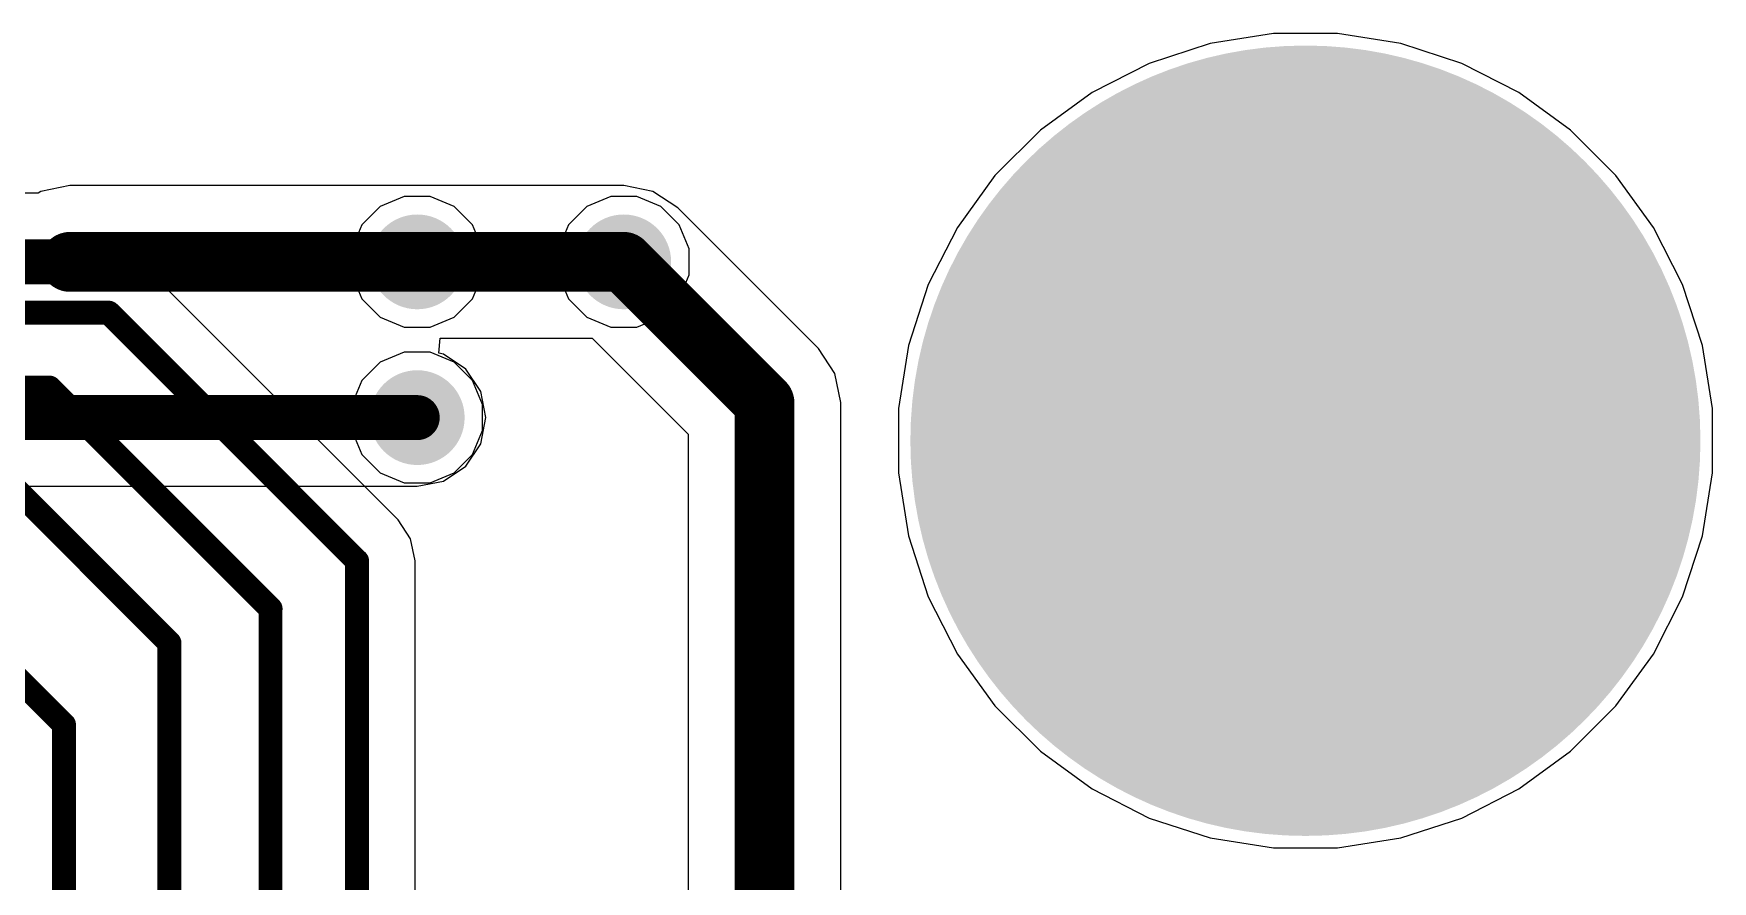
# Model space of a CAD drawing. Header units: millimetres. Extents: x 0 to 172, y 0 to 138.
# Drawn here: x 13.36 to 27.6, y 86.19 to 93.38 of the extents above; entities that cross this region are included whole.
import ezdxf

# ---------------------------------------------------------------- set-up
doc = ezdxf.new("R2010")
doc.units = ezdxf.units.MM
for name, color, linetype in [('BottomLayer', 5, 'Continuous'), ('BottomSolder', 6, 'Continuous'), ('MultiLayer', 9, 'Continuous'), ('PadHoleLayer', 156, 'Continuous'), ('TopLayer', 1, 'Continuous'), ('TopSolder', 216, 'Continuous'), ('ViaHoleLayer', 16, 'Continuous')]:
    doc.layers.add(name, color=color, linetype=linetype)

# ---------------------------------------------------------------- blocks, each defined once
blk = doc.blocks.new('MM70_314B1_2_R300_33')
at = {"layer": 'BottomLayer'}
h = blk.add_hatch(color=5, dxfattribs=at)
edge = h.paths.add_edge_path()
edge.add_arc((81.45, -39.9), 3.25, 0, 360)
at = {"layer": 'BottomSolder'}
h = blk.add_hatch(color=6, dxfattribs=at)
edge = h.paths.add_edge_path()
edge.add_arc((81.45, -39.9), 3.352, 0, 360)
at = {"layer": 'MultiLayer'}
h = blk.add_hatch(color=9, dxfattribs=at)
edge = h.paths.add_edge_path()
edge.add_arc((81.45, -39.9), 3.25, 0, 360)
at = {"layer": 'PadHoleLayer'}
h = blk.add_hatch(color=156, dxfattribs=at)
edge = h.paths.add_edge_path()
edge.add_arc((81.45, -39.9), 2.165, 0, 360)
at = {"layer": 'TopLayer'}
h = blk.add_hatch(color=1, dxfattribs=at)
edge = h.paths.add_edge_path()
edge.add_arc((81.45, -39.9), 3.25, 0, 360)
at = {"layer": 'TopSolder'}
h = blk.add_hatch(color=216, dxfattribs=at)
edge = h.paths.add_edge_path()
edge.add_arc((81.45, -39.9), 3.352, 0, 360)

msp = doc.modelspace()

# ---------------------------------------------------------------- hatches: boundary and pattern name
at = {"layer": 'BottomLayer'}
h = msp.add_hatch(color=5, dxfattribs=at)
edge = h.paths.add_edge_path()
edge.add_arc((16.612, 91.44), 0.3, 0, 360)
h = msp.add_hatch(color=5, dxfattribs=at)
edge = h.paths.add_edge_path()
edge.add_arc((18.364, 91.44), 0.3, 0, 360)
h = msp.add_hatch(color=5, dxfattribs=at)
edge = h.paths.add_edge_path()
edge.add_arc((16.612, 90.119), 0.3, 0, 360)
at = {"layer": 'BottomSolder'}
h = msp.add_hatch(color=6, dxfattribs=at)
edge = h.paths.add_edge_path()
edge.add_arc((16.612, 91.44), 0.402, 0, 360)
h = msp.add_hatch(color=6, dxfattribs=at)
edge = h.paths.add_edge_path()
edge.add_arc((18.364, 91.44), 0.402, 0, 360)
h = msp.add_hatch(color=6, dxfattribs=at)
edge = h.paths.add_edge_path()
edge.add_arc((16.612, 90.119), 0.402, 0, 360)
at = {"layer": 'TopLayer'}
h = msp.add_hatch(color=1, dxfattribs=at)
edge = h.paths.add_edge_path()
edge.add_arc((16.612, 91.44), 0.3, 0, 360)
h = msp.add_hatch(color=1, dxfattribs=at)
edge = h.paths.add_edge_path()
edge.add_arc((18.364, 91.44), 0.3, 0, 360)
h = msp.add_hatch(color=1, dxfattribs=at)
edge = h.paths.add_edge_path()
edge.add_arc((16.612, 90.119), 0.3, 0, 360)
at = {"layer": 'TopSolder'}
h = msp.add_hatch(color=216, dxfattribs=at)
edge = h.paths.add_edge_path()
edge.add_arc((16.612, 91.44), 0.402, 0, 360)
h = msp.add_hatch(color=216, dxfattribs=at)
edge = h.paths.add_edge_path()
edge.add_arc((18.364, 91.44), 0.402, 0, 360)
h = msp.add_hatch(color=216, dxfattribs=at)
edge = h.paths.add_edge_path()
edge.add_arc((16.612, 90.119), 0.402, 0, 360)
at = {"layer": 'ViaHoleLayer'}
h = msp.add_hatch(color=16, dxfattribs=at)
edge = h.paths.add_edge_path()
edge.add_arc((16.612, 91.44), 0.15, 0, 360)
h = msp.add_hatch(color=16, dxfattribs=at)
edge = h.paths.add_edge_path()
edge.add_arc((18.364, 91.44), 0.15, 0, 360)
h = msp.add_hatch(color=16, dxfattribs=at)
edge = h.paths.add_edge_path()
edge.add_arc((16.612, 90.119), 0.15, 0, 360)

# ---------------------------------------------------------------- linework, layer by layer
at = {"layer": 'BottomLayer'}
for p, q in [((23.877, 93.376), (23.34, 93.291)), ((24.42, 93.376), (23.877, 93.376)), ((24.957, 93.291), (24.42, 93.376)), ((23.34, 93.291), (22.823, 93.123)), ((25.474, 93.123), (24.957, 93.291)), ((22.823, 93.123), (22.339, 92.877)), ((25.958, 92.877), (25.474, 93.123)), ((22.339, 92.877), (21.899, 92.557)), ((26.398, 92.557), (25.958, 92.877)), ((21.899, 92.557), (21.514, 92.173)), ((26.782, 92.173), (26.398, 92.557)), ((21.514, 92.173), (21.195, 91.733)), ((27.102, 91.733), (26.782, 92.173)), ((13.417, 92.038), (13.394, 92.023)), ((13.665, 92.087), (13.417, 92.038)), ((18.364, 92.087), (13.665, 92.087)), ((18.612, 92.038), (18.364, 92.087)), ((18.822, 91.898), (18.612, 92.038)), ((13.394, 92.023), (13.132, 92.023)), ((20.016, 90.704), (18.822, 91.898)), ((21.195, 91.733), (20.948, 91.249)), ((27.349, 91.249), (27.102, 91.733)), ((20.948, 91.249), (20.78, 90.732)), ((27.517, 90.732), (27.349, 91.249)), ((16.794, 90.666), (16.807, 90.793)), ((16.807, 90.793), (18.096, 90.793)), ((18.096, 90.793), (18.911, 89.978)), ((16.835, 90.658), (16.794, 90.666)), ((17.024, 90.531), (16.835, 90.658)), ((20.156, 90.494), (20.016, 90.704)), ((20.78, 90.732), (20.695, 90.195)), ((27.602, 90.195), (27.517, 90.732)), ((17.15, 90.342), (17.024, 90.531)), ((20.205, 90.246), (20.156, 90.494)), ((17.194, 90.119), (17.15, 90.342)), ((20.205, 81.37), (20.205, 90.246)), ((20.695, 90.195), (20.695, 89.651)), ((27.602, 89.651), (27.602, 90.195)), ((17.15, 89.896), (17.194, 90.119)), ((17.024, 89.707), (17.15, 89.896)), ((18.911, 89.978), (18.911, 81.102)), ((16.835, 89.581), (17.024, 89.707)), ((20.695, 89.651), (20.78, 89.115)), ((27.517, 89.115), (27.602, 89.651)), ((13.306, 89.537), (16.612, 89.537)), ((16.612, 89.537), (16.835, 89.581)), ((20.78, 89.115), (20.948, 88.598)), ((27.349, 88.598), (27.517, 89.115)), ((20.948, 88.598), (21.195, 88.113)), ((27.102, 88.113), (27.349, 88.598)), ((21.195, 88.113), (21.514, 87.674)), ((26.782, 87.674), (27.102, 88.113)), ((21.514, 87.674), (21.899, 87.289)), ((26.398, 87.289), (26.782, 87.674)), ((21.899, 87.289), (22.339, 86.97)), ((25.958, 86.97), (26.398, 87.289)), ((22.339, 86.97), (22.823, 86.723)), ((25.474, 86.723), (25.958, 86.97)), ((22.823, 86.723), (23.34, 86.555)), ((24.957, 86.555), (25.474, 86.723)), ((23.34, 86.555), (23.877, 86.47)), ((23.877, 86.47), (24.42, 86.47)), ((24.42, 86.47), (24.957, 86.555))]:
    msp.add_line(p, q, dxfattribs=at)
for points, const_width in [([(13.132, 91.44), (13.665, 91.44)], 0.381), ([(13.665, 91.44), (16.612, 91.44)], 0.508), ([(16.612, 91.44), (18.364, 91.44)], 0.508), ([(18.364, 91.44), (19.558, 90.246)], 0.508), ([(19.558, 81.102), (19.558, 90.246)], 0.508), ([(13.064, 90.119), (16.612, 90.119)], 0.381)]:
    msp.add_lwpolyline(points, dxfattribs=dict(at, const_width=const_width))
for points, const_width in [([(13.538, 91.44, 1), (13.792, 91.44, 1)], 0.254), ([(13.57, 91.44, 1), (13.76, 91.44, 1)], 0.191), ([(16.485, 91.44, 1), (16.739, 91.44, 1)], 0.254), ([(16.485, 91.44, 1), (16.739, 91.44, 1)], 0.254), ([(18.237, 91.44, 1), (18.491, 91.44, 1)], 0.254), ([(18.237, 91.44, 1), (18.491, 91.44, 1)], 0.254), ([(19.431, 90.246, 1), (19.685, 90.246, 1)], 0.254), ([(19.431, 90.246, 1), (19.685, 90.246, 1)], 0.254), ([(16.516, 90.119, 1), (16.707, 90.119, 1)], 0.191)]:
    msp.add_lwpolyline(points, format="xyb", close=True, dxfattribs=dict(at, const_width=const_width))
at = {"layer": 'TopLayer'}
for p, q in [((23.877, 93.376), (23.34, 93.291)), ((24.42, 93.376), (23.877, 93.376)), ((24.957, 93.291), (24.42, 93.376)), ((23.34, 93.291), (22.823, 93.123)), ((25.474, 93.123), (24.957, 93.291)), ((22.823, 93.123), (22.339, 92.877)), ((25.958, 92.877), (25.474, 93.123)), ((22.339, 92.877), (21.899, 92.557)), ((26.398, 92.557), (25.958, 92.877)), ((21.899, 92.557), (21.514, 92.173)), ((26.782, 92.173), (26.398, 92.557)), ((21.514, 92.173), (21.195, 91.733)), ((27.102, 91.733), (26.782, 92.173)), ((16.298, 91.91), (16.142, 91.754)), ((16.501, 91.994), (16.298, 91.91)), ((16.722, 91.994), (16.501, 91.994)), ((16.925, 91.91), (16.722, 91.994)), ((17.081, 91.754), (16.925, 91.91)), ((18.05, 91.91), (17.895, 91.754)), ((18.254, 91.994), (18.05, 91.91)), ((18.474, 91.994), (18.254, 91.994)), ((18.678, 91.91), (18.474, 91.994)), ((18.834, 91.754), (18.678, 91.91)), ((16.142, 91.754), (16.058, 91.55)), ((17.166, 91.55), (17.081, 91.754)), ((17.895, 91.754), (17.81, 91.55)), ((18.918, 91.55), (18.834, 91.754)), ((21.195, 91.733), (20.948, 91.249)), ((27.349, 91.249), (27.102, 91.733)), ((13.995, 91.501), (9.537, 91.501)), ((14.183, 91.464), (13.995, 91.501)), ((14.343, 91.357), (14.183, 91.464)), ((16.058, 91.55), (16.058, 91.33)), ((17.166, 91.33), (17.166, 91.55)), ((17.81, 91.55), (17.81, 91.33)), ((18.918, 91.33), (18.918, 91.55)), ((16.449, 89.251), (14.343, 91.357)), ((16.058, 91.33), (16.142, 91.126)), ((17.081, 91.126), (17.166, 91.33)), ((17.81, 91.33), (17.895, 91.126)), ((18.834, 91.126), (18.918, 91.33)), ((20.948, 91.249), (20.78, 90.732)), ((27.517, 90.732), (27.349, 91.249)), ((16.142, 91.126), (16.298, 90.97)), ((16.925, 90.97), (17.081, 91.126)), ((17.895, 91.126), (18.05, 90.97)), ((18.678, 90.97), (18.834, 91.126)), ((16.298, 90.97), (16.501, 90.886)), ((16.501, 90.886), (16.722, 90.886)), ((16.722, 90.886), (16.925, 90.97)), ((18.05, 90.97), (18.254, 90.886)), ((18.254, 90.886), (18.474, 90.886)), ((18.474, 90.886), (18.678, 90.97)), ((16.501, 90.673), (16.298, 90.589)), ((16.722, 90.673), (16.501, 90.673)), ((16.925, 90.589), (16.722, 90.673)), ((20.78, 90.732), (20.695, 90.195)), ((27.602, 90.195), (27.517, 90.732)), ((16.298, 90.589), (16.142, 90.433)), ((17.081, 90.433), (16.925, 90.589)), ((16.142, 90.433), (16.058, 90.229)), ((17.166, 90.229), (17.081, 90.433)), ((16.058, 90.229), (16.058, 90.009)), ((17.166, 90.009), (17.166, 90.229)), ((20.695, 90.195), (20.695, 89.651)), ((27.602, 89.651), (27.602, 90.195)), ((16.058, 90.009), (16.142, 89.805)), ((17.081, 89.805), (17.166, 90.009)), ((16.142, 89.805), (16.298, 89.65)), ((16.925, 89.65), (17.081, 89.805)), ((16.298, 89.65), (16.501, 89.565)), ((16.722, 89.565), (16.925, 89.65)), ((20.695, 89.651), (20.78, 89.115)), ((27.517, 89.115), (27.602, 89.651)), ((16.501, 89.565), (16.722, 89.565)), ((16.555, 89.091), (16.449, 89.251)), ((16.593, 88.903), (16.555, 89.091)), ((20.78, 89.115), (20.948, 88.598)), ((27.349, 88.598), (27.517, 89.115)), ((16.593, 72.819), (16.593, 88.903)), ((20.948, 88.598), (21.195, 88.113)), ((27.102, 88.113), (27.349, 88.598)), ((21.195, 88.113), (21.514, 87.674)), ((26.782, 87.674), (27.102, 88.113)), ((21.514, 87.674), (21.899, 87.289)), ((26.398, 87.289), (26.782, 87.674)), ((21.899, 87.289), (22.339, 86.97)), ((25.958, 86.97), (26.398, 87.289)), ((22.339, 86.97), (22.823, 86.723)), ((25.474, 86.723), (25.958, 86.97)), ((22.823, 86.723), (23.34, 86.555)), ((24.957, 86.555), (25.474, 86.723)), ((23.34, 86.555), (23.877, 86.47)), ((23.877, 86.47), (24.42, 86.47)), ((24.42, 86.47), (24.957, 86.555))]:
    msp.add_line(p, q, dxfattribs=at)
at = {"layer": 'TopLayer', "const_width": 0.203}
for points in [[(9.537, 91.009), (13.995, 91.009)], [(13.995, 91.009), (16.101, 88.903)], [(9.885, 90.373), (13.492, 90.373)], [(13.492, 90.373), (15.367, 88.498)], [(13.183, 89.535), (14.509, 88.208)], [(16.101, 72.819), (16.101, 88.903)], [(12.548, 88.582), (13.614, 87.515)], [(15.367, 73.367), (15.367, 88.498)], [(14.509, 73.869), (14.509, 88.208)], [(13.614, 74.295), (13.614, 87.515)]]:
    msp.add_lwpolyline(points, dxfattribs=at)
at = {"layer": 'TopLayer', "const_width": 0.102}
for points in [[(13.944, 91.009, 1), (14.045, 91.009, 1)], [(13.944, 91.009, 1), (14.045, 91.009, 1)], [(13.441, 90.373, 1), (13.543, 90.373, 1)], [(13.441, 90.373, 1), (13.543, 90.373, 1)], [(16.05, 88.903, 1), (16.152, 88.903, 1)], [(16.05, 88.903, 1), (16.152, 88.903, 1)], [(15.316, 88.498, 1), (15.418, 88.498, 1)], [(15.316, 88.498, 1), (15.418, 88.498, 1)], [(14.459, 88.208, 1), (14.56, 88.208, 1)], [(14.459, 88.208, 1), (14.56, 88.208, 1)], [(13.564, 87.515, 1), (13.665, 87.515, 1)], [(13.564, 87.515, 1), (13.665, 87.515, 1)]]:
    msp.add_lwpolyline(points, format="xyb", close=True, dxfattribs=at)

# ---------------------------------------------------------------- block references
at = {"rotation": 180}
msp.add_blockref('MM70_314B1_2_R300_33', (105.598, 50.023), dxfattribs=at)

doc.saveas('drawing.dxf')
